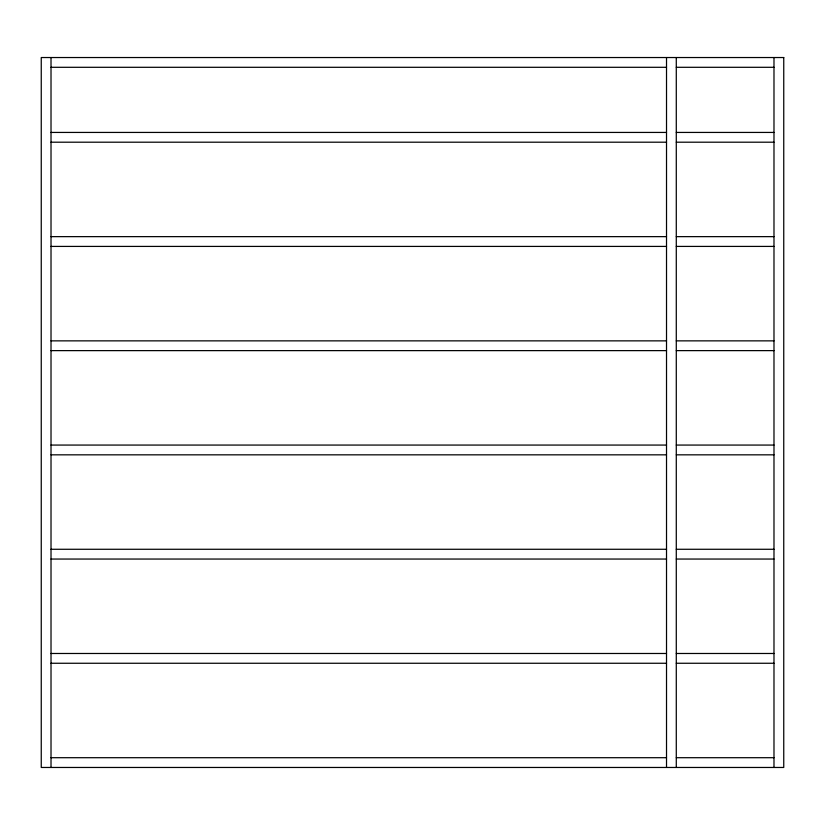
<?xml version="1.0" encoding="UTF-8"?>
<svg xmlns="http://www.w3.org/2000/svg" width="825" height="825" viewBox="0 0 825 825"><rect width="100%" height="100%" fill="white"/><g stroke="black" fill="none" stroke-linecap="round" stroke-linejoin="round"><path stroke-width="1.24" d="M51.016 67.299L666.518 67.299M676.283 67.299L773.984 67.299M51.016 132.433L666.518 132.433M676.283 132.433L773.984 132.433M51.016 142.199L666.518 142.199M676.283 142.199L773.984 142.199M51.016 236.641L666.518 236.641M676.283 236.641L773.984 236.641M51.016 246.417L666.518 246.417M676.283 246.417L773.984 246.417M51.016 340.859L666.518 340.859M676.283 340.859L773.984 340.859M51.016 350.625L666.518 350.625M676.283 350.625L773.984 350.625M51.016 445.067L666.518 445.067M676.283 445.067L773.984 445.067M51.016 454.833L666.518 454.833M676.283 454.833L773.984 454.833M51.016 549.275L666.518 549.275M676.283 549.275L773.984 549.275M51.016 559.051L666.518 559.051M676.283 559.051L773.984 559.051M51.016 653.482L666.518 653.482M676.283 653.482L773.984 653.482M51.016 663.259L666.518 663.259M676.283 663.259L773.984 663.259M51.016 757.701L666.518 757.701M676.283 757.701L773.984 757.701M773.984 57.533L773.984 767.467M676.283 57.533L676.283 767.467M666.518 57.533L666.518 767.467M51.016 57.533L51.016 767.467M783.75 57.533L41.25 57.533L41.25 767.467L783.75 767.467L783.75 57.533"/></g></svg>
